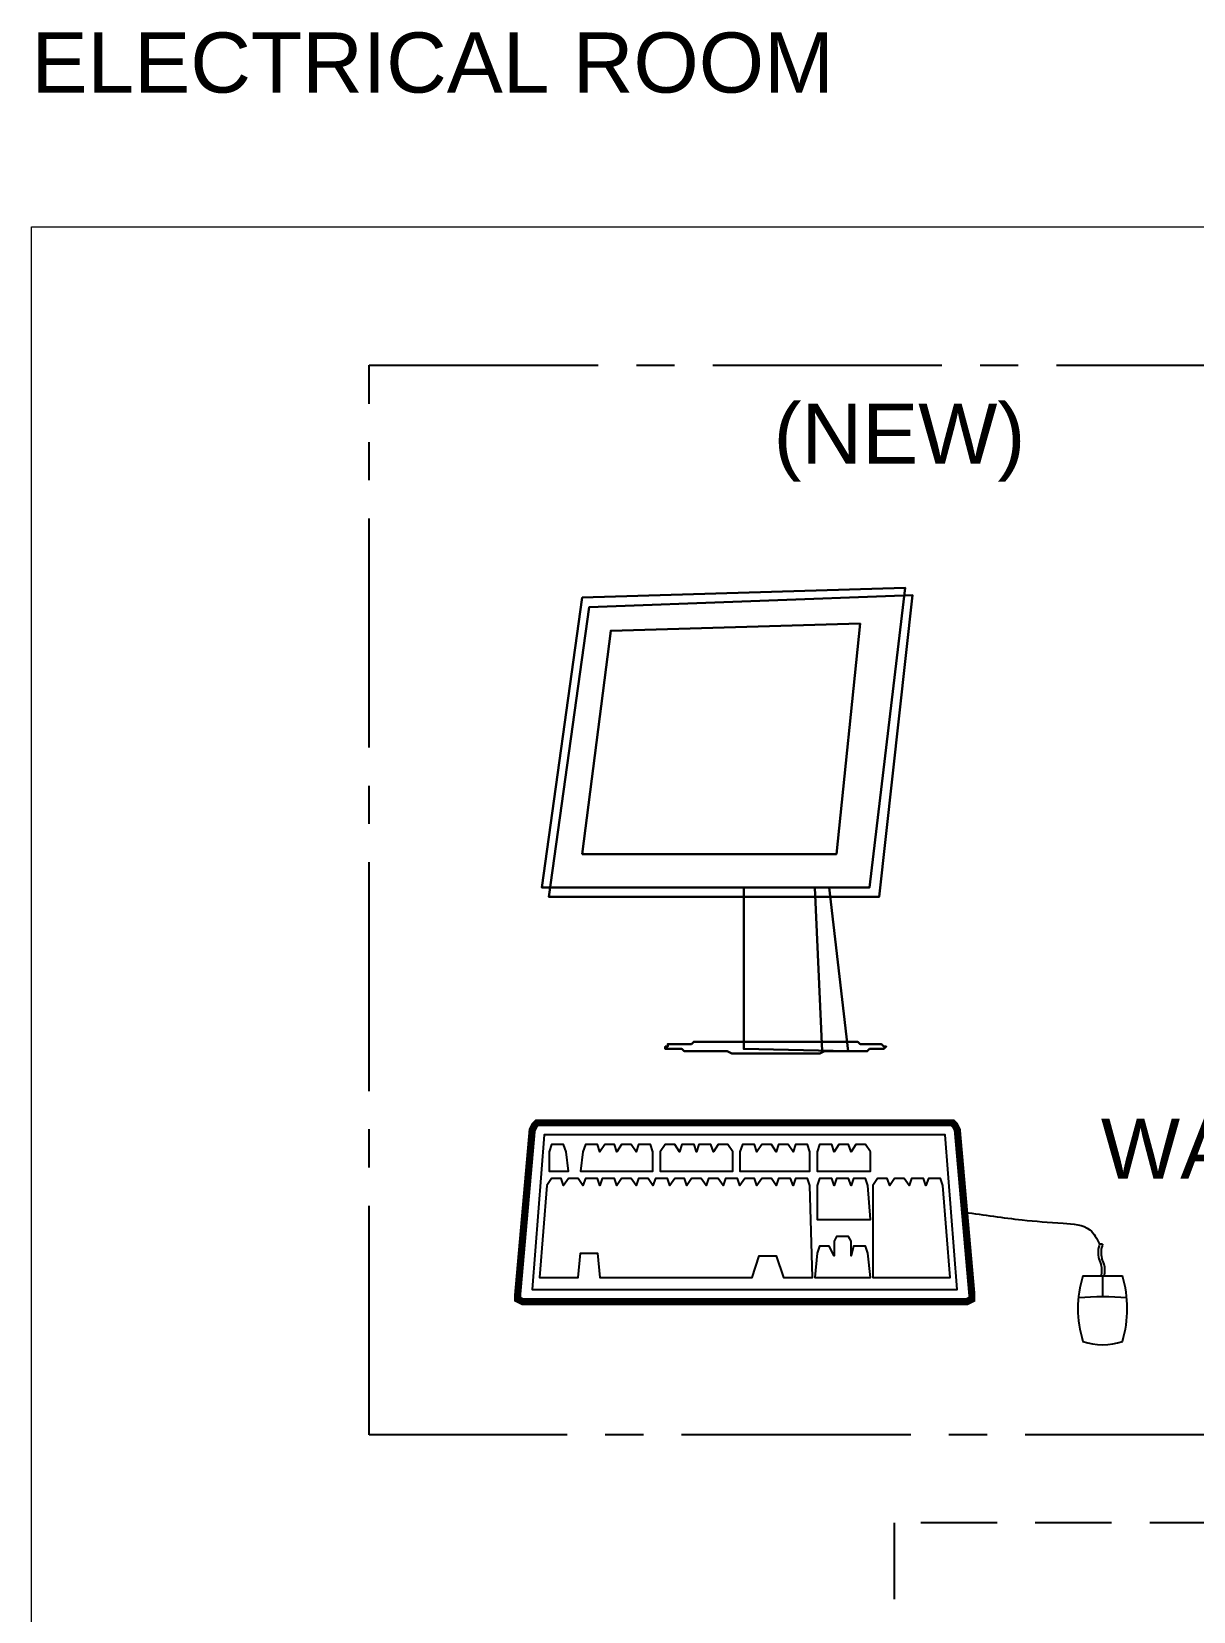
# Paper-space layout 'Sample Network Drawing - A1 Sheet' of a CAD drawing. Extents: x 49 to 806, y 22 to 564.
# Drawn here: x 563.2 to 611.5, y 199.6 to 265.3 of the extents above; entities that cross this region are included whole.
import ezdxf

# ---------------------------------------------------------------- set-up
doc = ezdxf.new("R2010")
doc.units = 0
doc.linetypes.add('CENTER2', pattern=[28.575, 19.05, -3.175, 3.175, -3.175])
doc.linetypes.add('HIDDEN2', pattern=[4.7625, 3.175, -1.5875])
for name, color, linetype, lineweight in [('G-ANNO-SYMB', 1, 'Continuous', 13), ('N-ANNO-TEXT', 2, 'Continuous', 18), ('N-ANNO-TEXT-EXST', 252, 'Continuous', 18), ('N-EQPM', 4, 'Continuous', 25), ('N-MISC', 3, 'CENTER2', 25), ('N-SGNL-ELEC', 4, 'HIDDEN2', 25)]:
    doc.layers.add(name, color=color, linetype=linetype, lineweight=lineweight)
doc.styles.add('_CGS_2-5_NOTES', font='arial.ttf', dxfattribs={"height": 2.5})

psp = doc.layouts.new('Sample Network Drawing - A1 Sheet')

# ---------------------------------------------------------------- linework, layer by layer
at = {"layer": 'G-ANNO-SYMB', "ltscale": 10}
psp.add_lwpolyline([(563.192, 257.187), (660.53, 257.187), (660.53, 109.469), (563.192, 109.469)], close=True, dxfattribs=at)
at = {"layer": 'N-EQPM', "linetype": 'Continuous'}
for p, q in [((607.737, 214.878), (607.611, 214.885)), ((607.579, 214.273), (607.683, 214.024)), ((607.807, 214.048), (607.707, 214.291)), ((606.917, 213.571), (608.561, 213.571)), ((607.683, 213.572), (607.807, 213.572)), ((607.735, 213.567), (607.735, 212.696))]:
    psp.add_line(p, q, dxfattribs=at)
at = {"layer": 'N-EQPM', "lineweight": 30}
for points in [[(584.412, 229.721), (586.092, 241.772), (599.527, 242.168), (598.045, 229.721), (584.412, 229.721), (584.412, 229.721)], [(584.412, 229.721), (586.092, 241.772), (599.527, 242.168), (598.045, 229.721), (584.412, 229.721)], [(584.709, 229.325), (586.388, 241.377), (599.823, 241.871), (598.44, 229.325), (584.709, 229.325), (584.709, 229.325)], [(584.709, 229.325), (586.388, 241.377), (599.823, 241.871), (598.44, 229.325), (584.709, 229.325)], [(586.092, 231.104), (587.277, 240.389), (597.65, 240.686), (596.662, 231.104), (586.092, 231.104)], [(592.809, 229.721), (592.809, 223.003), (597.156, 222.904), (596.365, 229.721), (592.809, 229.721), (592.809, 229.721)], [(592.809, 229.721), (592.809, 223.003), (597.156, 222.904), (596.365, 229.721), (592.809, 229.721)], [(596.069, 222.904), (597.156, 222.904), (596.365, 229.721), (595.773, 229.721), (596.069, 222.904), (596.069, 222.904)], [(596.069, 222.904), (597.156, 222.904), (596.365, 229.721), (595.773, 229.721), (596.069, 222.904)], [(598.736, 223.102), (598.736, 223.102), (598.736, 223.102), (598.637, 223.102), (598.637, 223.102), (598.539, 223.201), (598.539, 223.201), (598.44, 223.201), (598.341, 223.201), (598.242, 223.201), (598.144, 223.201), (598.045, 223.201), (597.946, 223.201), (597.847, 223.201), (597.65, 223.201), (597.551, 223.3), (597.353, 223.3), (597.254, 223.3), (597.057, 223.3), (596.859, 223.3), (596.662, 223.3), (596.563, 223.3), (596.365, 223.3), (596.168, 223.3), (595.97, 223.3), (595.674, 223.3), (595.476, 223.3), (595.279, 223.3), (595.081, 223.3), (594.785, 223.3), (594.587, 223.3), (594.39, 223.3), (594.093, 223.3), (593.896, 223.3), (593.698, 223.3), (593.402, 223.3), (593.204, 223.3), (593.007, 223.3), (592.809, 223.3), (592.513, 223.3), (592.315, 223.3), (592.118, 223.3), (591.92, 223.3), (591.722, 223.3), (591.525, 223.3), (591.426, 223.3), (591.229, 223.3), (591.031, 223.3), (590.932, 223.3), (590.735, 223.3), (590.636, 223.201), (590.438, 223.201), (590.339, 223.201), (590.241, 223.201), (590.043, 223.201), (589.944, 223.201), (589.944, 223.201), (589.846, 223.201), (589.747, 223.201), (589.648, 223.201), (589.648, 223.102), (589.549, 223.102), (589.549, 223.102), (589.549, 223.102), (589.549, 223.102), (589.549, 223.102), (589.549, 223.102), (589.549, 223.003), (589.648, 223.003), (589.648, 223.003), (589.747, 223.003), (589.846, 223.003), (589.944, 223.003), (589.944, 223.003), (590.043, 223.003), (590.241, 223.003), (590.339, 222.904), (590.438, 222.904), (590.537, 222.904), (590.735, 222.904), (590.932, 222.904), (591.031, 222.904), (591.229, 222.904), (591.426, 222.904), (591.525, 222.904), (591.722, 222.904), (591.92, 222.904), (592.118, 222.904), (592.315, 222.806), (592.513, 222.806), (592.809, 222.806), (593.007, 222.806), (593.204, 222.806), (593.402, 222.806), (593.698, 222.806), (593.896, 222.806), (594.093, 222.806), (594.39, 222.806), (594.587, 222.806), (594.785, 222.806), (595.081, 222.806), (595.279, 222.806), (595.476, 222.806), (595.674, 222.806), (595.97, 222.806), (596.168, 222.904), (596.365, 222.904), (596.563, 222.904), (596.662, 222.904), (596.859, 222.904), (597.057, 222.904), (597.254, 222.904), (597.353, 222.904), (597.551, 222.904), (597.65, 222.904), (597.847, 222.904), (597.946, 222.904), (598.045, 223.003), (598.144, 223.003), (598.242, 223.003), (598.341, 223.003), (598.44, 223.003), (598.539, 223.003), (598.539, 223.003), (598.637, 223.003), (598.637, 223.003), (598.736, 223.102), (598.736, 223.102), (598.736, 223.102), (598.736, 223.102)], [(598.736, 223.102), (598.736, 223.102), (598.736, 223.102), (598.637, 223.102), (598.637, 223.102), (598.539, 223.201), (598.539, 223.201), (598.44, 223.201), (598.341, 223.201), (598.242, 223.201), (598.144, 223.201), (598.045, 223.201), (597.946, 223.201), (597.847, 223.201), (597.65, 223.201), (597.551, 223.3), (597.353, 223.3), (597.254, 223.3), (597.057, 223.3), (596.859, 223.3), (596.662, 223.3), (596.563, 223.3), (596.365, 223.3), (596.168, 223.3), (595.97, 223.3), (595.674, 223.3), (595.476, 223.3), (595.279, 223.3), (595.081, 223.3), (594.785, 223.3), (594.587, 223.3), (594.39, 223.3), (594.093, 223.3), (593.896, 223.3), (593.698, 223.3), (593.402, 223.3), (593.204, 223.3), (593.007, 223.3), (592.809, 223.3), (592.513, 223.3), (592.315, 223.3), (592.118, 223.3), (591.92, 223.3), (591.722, 223.3), (591.525, 223.3), (591.426, 223.3), (591.229, 223.3), (591.031, 223.3), (590.932, 223.3), (590.735, 223.3), (590.636, 223.201), (590.438, 223.201), (590.339, 223.201), (590.241, 223.201), (590.043, 223.201), (589.944, 223.201), (589.944, 223.201), (589.846, 223.201), (589.747, 223.201), (589.648, 223.201), (589.648, 223.102), (589.549, 223.102), (589.549, 223.102), (589.549, 223.102), (589.549, 223.102), (589.549, 223.102), (589.549, 223.102), (589.549, 223.003), (589.648, 223.003), (589.648, 223.003), (589.747, 223.003), (589.846, 223.003), (589.944, 223.003), (589.944, 223.003), (590.043, 223.003), (590.241, 223.003), (590.339, 222.904), (590.438, 222.904), (590.537, 222.904), (590.735, 222.904), (590.932, 222.904), (591.031, 222.904), (591.229, 222.904), (591.426, 222.904), (591.525, 222.904), (591.722, 222.904), (591.92, 222.904), (592.118, 222.904), (592.315, 222.806), (592.513, 222.806), (592.809, 222.806), (593.007, 222.806), (593.204, 222.806), (593.402, 222.806), (593.698, 222.806), (593.896, 222.806), (594.093, 222.806), (594.39, 222.806), (594.587, 222.806), (594.785, 222.806), (595.081, 222.806), (595.279, 222.806), (595.476, 222.806), (595.674, 222.806), (595.97, 222.806), (596.168, 222.904), (596.365, 222.904), (596.563, 222.904), (596.662, 222.904), (596.859, 222.904), (597.057, 222.904), (597.254, 222.904), (597.353, 222.904), (597.551, 222.904), (597.65, 222.904), (597.847, 222.904), (597.946, 222.904), (598.045, 223.003), (598.144, 223.003), (598.242, 223.003), (598.341, 223.003), (598.44, 223.003), (598.539, 223.003), (598.539, 223.003), (598.637, 223.003), (598.637, 223.003), (598.736, 223.102), (598.736, 223.102), (598.736, 223.102)]]:
    psp.add_lwpolyline(points, dxfattribs=at)
at = {"layer": 'N-EQPM', "lineweight": 0}
psp.add_lwpolyline([(586.092, 231.104), (587.277, 240.389), (597.65, 240.686), (596.662, 231.104), (586.092, 231.104), (586.092, 231.104)], dxfattribs=at)
at = {"layer": 'N-EQPM', "ltscale": 3, "const_width": 0.301}
psp.add_lwpolyline([(601.493, 219.931), (584.214, 219.931), (584.113, 219.831), (584.013, 219.63), (583.41, 212.799), (583.41, 212.598), (583.611, 212.497), (602.096, 212.497), (602.297, 212.598), (602.297, 212.799), (601.694, 219.63), (601.594, 219.831), (601.493, 219.931), (601.493, 219.931)], dxfattribs=at)
at = {"layer": 'N-EQPM', "ltscale": 3}
for points in [[(584.013, 213), (601.694, 213), (601.192, 219.429), (584.515, 219.429), (584.013, 213), (584.013, 213)], [(585.52, 217.922), (585.419, 218.726), (585.419, 218.726), (585.319, 219.027), (584.817, 219.027), (584.716, 218.726), (584.716, 217.922), (585.52, 217.922), (585.52, 217.922)], [(588.333, 218.726), (588.132, 219.027), (587.73, 219.027), (587.529, 218.726), (587.429, 219.027), (587.027, 219.027), (586.826, 218.726), (586.725, 219.027), (586.223, 219.027), (586.123, 218.726), (586.022, 217.922), (589.036, 217.922), (589.036, 218.726), (588.936, 219.027), (588.433, 219.027), (588.333, 218.726), (588.333, 218.726)], [(591.548, 218.726), (591.447, 219.027), (590.945, 219.027), (590.844, 218.726), (590.744, 219.027), (590.242, 219.027), (590.141, 218.726), (589.94, 219.027), (589.538, 219.027), (589.337, 218.726), (589.337, 217.922), (592.351, 217.922), (592.351, 218.726), (592.15, 219.027), (591.748, 219.027), (591.548, 218.726), (591.548, 218.726)], [(594.863, 218.726), (594.662, 219.027), (594.26, 219.027), (594.16, 218.726), (593.959, 219.027), (593.557, 219.027), (593.356, 218.726), (593.255, 219.027), (592.753, 219.027), (592.653, 218.726), (592.653, 217.922), (595.566, 217.922), (595.566, 218.726), (595.466, 219.027), (594.963, 219.027), (594.863, 218.726), (594.863, 218.726)], [(598.078, 218.726), (597.877, 219.027), (597.475, 219.027), (597.274, 218.726), (597.173, 219.027), (596.772, 219.027), (596.571, 218.726), (596.47, 219.027), (595.968, 219.027), (595.867, 218.726), (595.867, 217.922), (598.078, 217.922), (598.078, 218.726), (598.078, 218.726)], [(584.616, 217.319), (584.314, 213.502), (585.922, 213.502), (586.022, 214.507), (586.725, 214.507), (586.826, 213.502), (593.155, 213.502), (593.456, 214.406), (594.16, 214.406), (594.461, 213.502), (595.666, 213.502), (595.566, 217.319), (595.466, 217.621), (594.963, 217.621), (594.863, 217.319), (594.762, 217.621), (594.26, 217.621), (594.16, 217.319), (593.959, 217.621), (593.557, 217.621), (593.356, 217.319), (593.255, 217.621), (592.854, 217.621), (592.653, 217.319), (592.552, 217.621), (592.05, 217.621), (591.949, 217.319), (591.748, 217.621), (591.347, 217.621), (591.246, 217.319), (591.045, 217.621), (590.643, 217.621), (590.442, 217.319), (590.342, 217.621), (589.94, 217.621), (589.739, 217.319), (589.639, 217.621), (589.136, 217.621), (589.036, 217.319), (588.835, 217.621), (588.433, 217.621), (588.333, 217.319), (588.132, 217.621), (587.73, 217.621), (587.529, 217.319), (587.429, 217.621), (586.926, 217.621), (586.826, 217.319), (586.725, 217.621), (586.223, 217.621), (586.123, 217.319), (585.922, 217.621), (585.52, 217.621), (585.319, 217.319), (585.218, 217.621), (584.817, 217.621), (584.616, 217.319), (584.616, 217.319)], [(597.977, 217.319), (597.877, 217.621), (597.374, 217.621), (597.274, 217.319), (597.173, 217.621), (596.671, 217.621), (596.571, 217.319), (596.47, 217.621), (595.968, 217.621), (595.867, 217.319), (595.867, 215.913), (598.078, 215.913), (597.977, 217.319), (597.977, 217.319)], [(600.388, 217.319), (600.288, 217.621), (599.785, 217.621), (599.685, 217.319), (599.484, 217.621), (599.082, 217.621), (598.881, 217.319), (598.781, 217.621), (598.379, 217.621), (598.178, 217.319), (598.178, 213.502), (601.393, 213.502), (601.091, 217.319), (600.991, 217.621), (600.489, 217.621), (600.388, 217.319), (600.388, 217.319)], [(597.977, 214.507), (597.877, 214.808), (597.374, 214.808), (597.274, 214.406), (597.274, 215.009), (597.173, 215.21), (596.671, 215.21), (596.571, 215.009), (596.571, 214.406), (596.37, 214.808), (595.968, 214.808), (595.867, 214.507), (595.767, 213.502), (598.078, 213.502), (597.977, 214.507), (597.977, 214.507)]]:
    psp.add_lwpolyline(points, dxfattribs=at)
at = {"layer": 'N-EQPM', "linetype": 'Continuous'}
for centre, major_axis, start_param, end_param in [((609.034, 214.525), (1.485, 0), -3.43161, -2.940407), ((608.871, 214.543), (1.201, 0), 2.80575, 3.390534), ((613.01, 212.207), (6.302, 0), 2.883674, 3.399511), ((606.085, 213.798), (1.62, 0), -0.165272, 0.165272), ((606.316, 213.81), (1.518, 0), -0.185939, 0.185939), ((602.216, 212.207), (6.545, 0), -0.248101, 0.248101), ((607.739, 203.086), (11.318, 0), 1.482499, 1.659094), ((607.739, 212.473), (2.089, 0), -1.974968, -1.166625)]:
    psp.add_ellipse(centre, major_axis=major_axis, ratio=0.848743, start_param=start_param, end_param=end_param, dxfattribs=at)
at = {"layer": 'N-EQPM'}
psp.add_spline([(601.996, 216.214), (604.386, 215.896), (606.097, 215.757), (607.207, 215.48), (607.611, 214.885)], degree=3, dxfattribs=at)
at = {"layer": 'N-MISC', "ltscale": 0.5}
psp.add_lwpolyline([(577.238, 251.435), (628.329, 251.435), (628.329, 206.96), (577.238, 206.96)], close=True, dxfattribs=at)
at = {"layer": 'N-SGNL-ELEC'}
for p, q in [((655.732, 203.296), (599.061, 203.296)), ((599.061, 203.296), (599.061, 188.077))]:
    psp.add_line(p, q, dxfattribs=at)

# ---------------------------------------------------------------- texts
at = {"layer": 'N-ANNO-TEXT', "char_height": 2.5, "attachment_point": 2, "style": '_CGS_2-5_NOTES'}
for s, insert, width in [('(NEW)', (599.288, 249.835), 40.61468), ('WANUV01', (616.105, 220.104), 25.6802)]:
    psp.add_mtext(s, dxfattribs=dict(at, insert=insert, width=width))
at = {"layer": 'N-ANNO-TEXT-EXST', "insert": (563.192, 265.265), "char_height": 2.5, "width": 70.54026, "attachment_point": 1, "style": '_CGS_2-5_NOTES'}
psp.add_mtext('ELECTRICAL ROOM', dxfattribs=at)

doc.saveas('drawing.dxf')
